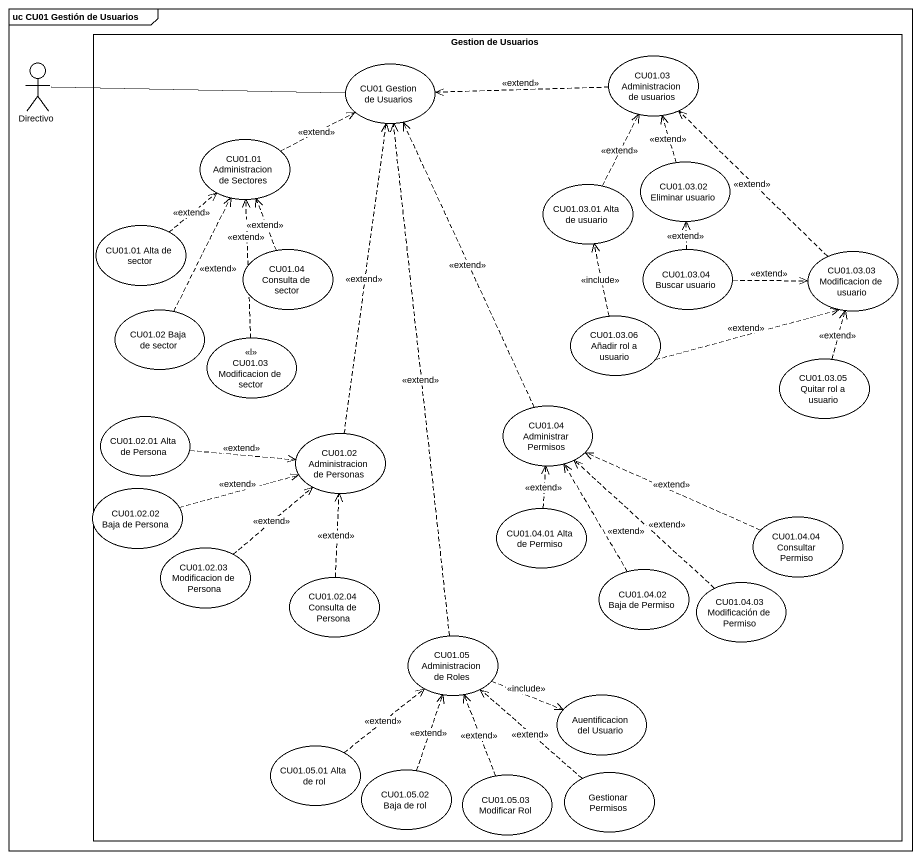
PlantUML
@startuml
mainframe uc CU01 Gestión de Usuarios
rectangle "Gestion de Usuarios" as Gestion_de_Usuarios {
  usecase "CU01 Gestion de Usuarios" as CU01_Gestion_de_Usuarios
  usecase "CU01.03 Administracion de usuarios" as CU01_03_Administracion_de
  usecase "CU01.01 Administracion de Sectores" as CU01_01_Administracion_de
  usecase "CU01.03.01 Alta de usuario" as CU01_03_01_Alta_de_usuario
  usecase "CU01.03.02 Eliminar usuario" as CU01_03_02_Eliminar_usuario
  usecase "CU01.01 Alta de sector" as CU01_01_Alta_de_sector
  usecase "CU01.04 Consulta de sector" as CU01_04_Consulta_de_sector
  usecase "CU01.03.04 Buscar usuario" as CU01_03_04_Buscar_usuario
  usecase "CU01.03.03 Modificacion de usuario" as CU01_03_03_Modificacion_de
  usecase "CU01.02 Baja de sector" as CU01_02_Baja_de_sector
  usecase "CU01.03 Modificacion de sector" as CU01_03_Modificacion_de <<l>>
  usecase "CU01.03.06 Añadir rol a usuario" as CU01_03_06_Añadir_rol_a
  usecase "CU01.03.05 Quitar rol a usuario" as CU01_03_05_Quitar_rol_a
  usecase "CU01.02.01 Alta de Persona" as CU01_02_01_Alta_de_Persona
  usecase "CU01.04 Administrar Permisos" as CU01_04_Administrar_Permisos
  usecase "CU01.02 Administracion de Personas" as CU01_02_Administracion_de
  usecase "CU01.02.02 Baja de Persona" as CU01_02_02_Baja_de_Persona
  usecase "CU01.04.01 Alta de Permiso" as CU01_04_01_Alta_de_Permiso
  usecase "CU01.04.04 Consultar Permiso" as CU01_04_04_Consultar_Permiso
  usecase "CU01.02.03 Modificacion de Persona" as CU01_02_03_Modificacion_de
  usecase "CU01.02.04 Consulta de Persona" as CU01_02_04_Consulta_de
  usecase "CU01.04.02 Baja de Permiso" as CU01_04_02_Baja_de_Permiso
  usecase "CU01.04.03 Modificación de Permiso" as CU01_04_03_Modificación_de
  usecase "CU01.05 Administracion de Roles" as CU01_05_Administracion_de
  usecase "Auentificacion del Usuario" as Auentificacion_del_Usuario
  usecase "CU01.05.01 Alta de rol" as CU01_05_01_Alta_de_rol
  usecase "CU01.05.02 Baja de rol" as CU01_05_02_Baja_de_rol
  usecase "CU01.05.03 Modificar Rol" as CU01_05_03_Modificar_Rol
  usecase "Gestionar Permisos" as Gestionar_Permisos
}
actor Directivo
Directivo -right- CU01_Gestion_de_Usuarios
CU01_03_Administracion_de .left.> CU01_Gestion_de_Usuarios : <<extend>>
CU01_01_Administracion_de .right.> CU01_Gestion_de_Usuarios : <<extend>>
CU01_03_01_Alta_de_usuario .up.> CU01_03_Administracion_de : <<extend>>
CU01_03_02_Eliminar_usuario .up.> CU01_03_Administracion_de : <<extend>>
CU01_01_Alta_de_sector .up.> CU01_01_Administracion_de : <<extend>>
CU01_04_Consulta_de_sector .up.> CU01_01_Administracion_de : <<extend>>
CU01_03_04_Buscar_usuario .up.> CU01_03_02_Eliminar_usuario : <<extend>>
CU01_03_04_Buscar_usuario .right.> CU01_03_03_Modificacion_de : <<extend>>
CU01_03_03_Modificacion_de .up.> CU01_03_Administracion_de : <<extend>>
CU01_02_Baja_de_sector .up.> CU01_01_Administracion_de : <<extend>>
CU01_03_Modificacion_de .up.> CU01_01_Administracion_de : <<extend>>
CU01_03_06_Añadir_rol_a .up.> CU01_03_01_Alta_de_usuario : <<include>>
CU01_03_06_Añadir_rol_a .right.> CU01_03_03_Modificacion_de : <<extend>>
CU01_03_05_Quitar_rol_a .up.> CU01_03_03_Modificacion_de : <<extend>>
CU01_02_01_Alta_de_Persona .right.> CU01_02_Administracion_de : <<extend>>
CU01_04_Administrar_Permisos .up.> CU01_Gestion_de_Usuarios : <<extend>>
CU01_02_Administracion_de .up.> CU01_Gestion_de_Usuarios : <<extend>>
CU01_02_02_Baja_de_Persona .right.> CU01_02_Administracion_de : <<extend>>
CU01_04_01_Alta_de_Permiso .up.> CU01_04_Administrar_Permisos : <<extend>>
CU01_04_04_Consultar_Permiso .left.> CU01_04_Administrar_Permisos : <<extend>>
CU01_02_03_Modificacion_de .up.> CU01_02_Administracion_de : <<extend>>
CU01_02_04_Consulta_de .up.> CU01_02_Administracion_de : <<extend>>
CU01_04_02_Baja_de_Permiso .up.> CU01_04_Administrar_Permisos : <<extend>>
CU01_04_03_Modificación_de .up.> CU01_04_Administrar_Permisos : <<extend>>
CU01_05_Administracion_de .up.> CU01_Gestion_de_Usuarios : <<extend>>
CU01_05_Administracion_de .right.> Auentificacion_del_Usuario : <<include>>
CU01_05_01_Alta_de_rol .up.> CU01_05_Administracion_de : <<extend>>
CU01_05_02_Baja_de_rol .up.> CU01_05_Administracion_de : <<extend>>
CU01_05_03_Modificar_Rol .up.> CU01_05_Administracion_de : <<extend>>
Gestionar_Permisos .up.> CU01_05_Administracion_de : <<extend>>
@enduml
